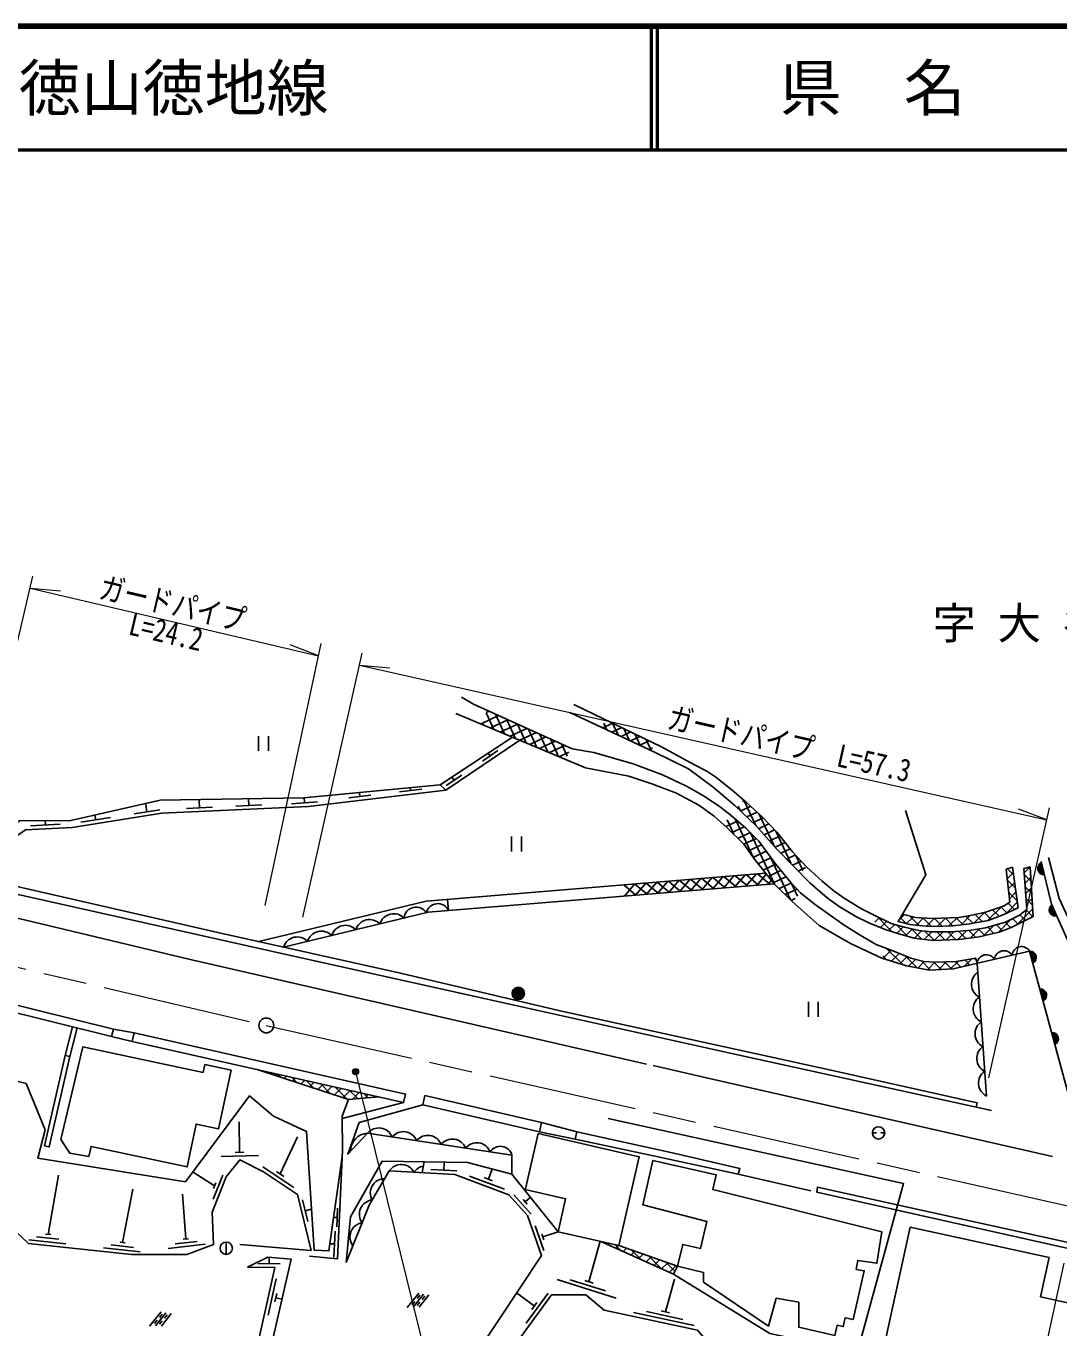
# Model space of a CAD drawing. Units: millimetres at full size, sheet at 1:1000; details may follow other scales. Extents: x 40000 to 680000, y 20000 to 380000.
# Drawn here: x 247326 to 330650, y 274970 to 380000 of the extents above; entities that cross this region are included whole.
import ezdxf
from ezdxf.enums import TextEntityAlignment as Align

# ---------------------------------------------------------------- set-up
doc = ezdxf.new("R2010")
doc.units = ezdxf.units.MM
doc.header["$LTSCALE"] = 1000
doc.linetypes.add('CHAIN', pattern=[18.5, 12, -1.5, 3.5, -1.5])
doc.linetypes.add('DASHED', pattern=[7.5, 6, -1.5])
for name, color, linetype, lineweight in [('M-BGD', 7, 'Continuous', 25), ('M-BMK', 2, 'CHAIN', 13), ('M-BMK-ROW', 30, 'Continuous', 25), ('M-BMK-SRVR', 3, 'Continuous', 25), ('M-STR-HTXT', 7, 'Continuous', 13), ('M-TTL', 2, 'Continuous', 140), ('M-TTL-LINE', 7, 'Continuous', 50)]:
    doc.layers.add(name, color=color, linetype=linetype, lineweight=lineweight)
doc.layers.add('M-BMK-HTXT', color=7, linetype='Continuous')
doc.layers.add('M-TTL-TXT', color=7, linetype='Continuous')
doc.styles.add('ＭＳ ゴシック', font='')
doc.styles.get('ＭＳ ゴシック').set_extended_font_data('MS Gothic')

msp = doc.modelspace()

# ---------------------------------------------------------------- hatches: boundary and pattern name
at = {"layer": 'M-BGD'}
for points in [[(329469, 311541, -0.82183), (329232, 312503)], [(330481, 308204, -0.82183), (330078, 309109)], [(328286, 305361, -0.82183), (328546, 304405)], [(286535, 301961, -1), (287535, 301961, -1)], [(329114, 302313, -0.82183), (329374, 301357)], [(330066, 298808, -0.82183), (330326, 297852)]]:
    msp.add_hatch(color=256, dxfattribs=at).paths.add_polyline_path(points)
at = {"layer": 'M-STR-HTXT'}
msp.add_hatch(color=256, dxfattribs=at).paths.add_polyline_path([(274125, 295758, -1), (273686, 295519, -0.41421), (273786, 295858, -0.41421)])

# ---------------------------------------------------------------- linework, layer by layer
at = {"layer": 'M-BGD'}
for p, q in [((284439, 324597), (285061, 323263)), ((284677, 324724), (284448, 324617)), ((285440, 324379), (284084, 323746)), ((284108, 323805), (284191, 323627)), ((286203, 324034), (284791, 323376)), ((285188, 324493), (285932, 322898)), ((286966, 323689), (285583, 323044)), ((286076, 324091), (286802, 322534)), ((286964, 323690), (287673, 322170)), ((294640, 323764), (293844, 323393)), ((293941, 323752), (294183, 323235)), ((294636, 323766), (295080, 322814)), ((266082, 322718), (266082, 321518)), ((266882, 322718), (266882, 321518)), ((287729, 323344), (286375, 322713)), ((288492, 323000), (287167, 322382)), ((287852, 323289), (288543, 321806)), ((289255, 322655), (287959, 322050)), ((288739, 322888), (289414, 321441)), ((289627, 322487), (290284, 321077)), ((295377, 323407), (294593, 323042)), ((296114, 323050), (295342, 322691)), ((295541, 323328), (295977, 322393)), ((296851, 322693), (296091, 322339)), ((296446, 322890), (296873, 321972)), ((297351, 322451), (297762, 321568)), ((284138, 320705), (285380, 321546)), ((290018, 322310), (288751, 321719)), ((290781, 321965), (289543, 321387)), ((291109, 321417), (290334, 321056)), ((290515, 322086), (290975, 321098)), ((297588, 322336), (296840, 321988)), ((297852, 321759), (297589, 321636)), ((284759, 321125), (284612, 321343)), ((281229, 318736), (282471, 319577)), ((281850, 319156), (281677, 319412)), ((277456, 318212), (279243, 318424)), ((278349, 318318), (278320, 318567)), ((280743, 318798), (281199, 318353)), ((257076, 316600), (256983, 317193)), ((261325, 316929), (261297, 317529)), ((265288, 317114), (265261, 317673)), ((268750, 317242), (270843, 317408)), ((269796, 317325), (269762, 317753)), ((273363, 317727), (275151, 317939)), ((274257, 317833), (274216, 318177)), ((305280, 317516), (305110, 317437)), ((305242, 317548), (306200, 315493)), ((252945, 315952), (252883, 316345)), ((256039, 316437), (258113, 316763)), ((260277, 316880), (262374, 316978)), ((264239, 317065), (266336, 317163)), ((304763, 317073), (304935, 316703)), ((305791, 317053), (304970, 316670)), ((306293, 316587), (305462, 316199)), ((306466, 316425), (307665, 313855)), ((247695, 315486), (250092, 315603)), ((248893, 315545), (248875, 315898)), ((251760, 315765), (254131, 316138)), ((304728, 315857), (303784, 315417)), ((303885, 315952), (304421, 314802)), ((305257, 315403), (304275, 314945)), ((304564, 315998), (306036, 312840)), ((306789, 316117), (305955, 315728)), ((307252, 315633), (306426, 315248)), ((307715, 315148), (306867, 314752)), ((286486, 314619), (286486, 313419)), ((287286, 314619), (287286, 313419)), ((305750, 314932), (304759, 314470)), ((306230, 314455), (305242, 313995)), ((305771, 314912), (307697, 310781)), ((308145, 314648), (307307, 314257)), ((308551, 314136), (307748, 313762)), ((307808, 315050), (309018, 312455)), ((306654, 313952), (305607, 313464)), ((307036, 313430), (305972, 312934)), ((308957, 313625), (308211, 313277)), ((309389, 313126), (308683, 312797)), ((309423, 313090), (309984, 311887)), ((307419, 312908), (306370, 312419)), ((307802, 312386), (306780, 311910)), ((307383, 312956), (308987, 309518)), ((309846, 312638), (309155, 312316)), ((310214, 312109), (309622, 311833)), ((326392, 311977), (326914, 312138)), ((326489, 312007), (327000, 311496)), ((327829, 312026), (328341, 312173)), ((328336, 312171), (327853, 311689)), ((328169, 312124), (328354, 311938)), ((329469, 311541), (329232, 312503)), ((298202, 310928), (297387, 309958)), ((298244, 310931), (299224, 310109)), ((299092, 311002), (298278, 310031)), ((299144, 311006), (300123, 310184)), ((299983, 311075), (299169, 310105)), ((300043, 311080), (301023, 310258)), ((300874, 311149), (300059, 310178)), ((300942, 311154), (301922, 310332)), ((301764, 311222), (300950, 310252)), ((302655, 311296), (301841, 310326)), ((301842, 311229), (302821, 310407)), ((303546, 311369), (302731, 310399)), ((302741, 311303), (303721, 310481)), ((304436, 311443), (303622, 310473)), ((303640, 311377), (304620, 310555)), ((305327, 311517), (304513, 310546)), ((304540, 311452), (305519, 310629)), ((306218, 311590), (305403, 310620)), ((305439, 311526), (306419, 310704)), ((307042, 311585), (306294, 310693)), ((306338, 311600), (307318, 310778)), ((307449, 311082), (307185, 310767)), ((308215, 311878), (307191, 311400)), ((308628, 311370), (307602, 310891)), ((326972, 311706), (326475, 311208)), ((326485, 311113), (327138, 310460)), ((327078, 310913), (326562, 310398)), ((327865, 311530), (328408, 310986)), ((328389, 311326), (327914, 310851)), ((295530, 310707), (295489, 310659)), ((295546, 310709), (296526, 309886)), ((295554, 309873), (295627, 309812)), ((296420, 310781), (295606, 309810)), ((296446, 310783), (297425, 309961)), ((297311, 310854), (296497, 309884)), ((297345, 310857), (298325, 310035)), ((309045, 310863), (308075, 310411)), ((309506, 310378), (308559, 309936)), ((309075, 310832), (309551, 309810)), ((326594, 310106), (327277, 309423)), ((327184, 310121), (326650, 309588)), ((327935, 310562), (328462, 310034)), ((328437, 310476), (327974, 310014)), ((281327, 309534), (281402, 308637)), ((309383, 309620), (309044, 309462)), ((326004, 308942), (324897, 307835)), ((325973, 308931), (326461, 308443)), ((327290, 309329), (326352, 308392)), ((326555, 309248), (327069, 308734)), ((328005, 309593), (328516, 309082)), ((328485, 309626), (328035, 309177)), ((330481, 308204), (330078, 309109)), ((316152, 308070), (315797, 307715)), ((315974, 308154), (317195, 306932)), ((316762, 307782), (316250, 307270)), ((318194, 308316), (317742, 307863)), ((317860, 308064), (318325, 307599)), ((318903, 308127), (318365, 307589)), ((318619, 308202), (319374, 307448)), ((319720, 308046), (319146, 307472)), ((319672, 308048), (320349, 307371)), ((320583, 308010), (319962, 307390)), ((320607, 308011), (321231, 307387)), ((321520, 308049), (320842, 307372)), ((321469, 308047), (322095, 307421)), ((322457, 308088), (321776, 307408)), ((322331, 308083), (322907, 307507)), ((323525, 308259), (322758, 307491)), ((323123, 308189), (323699, 307613)), ((324645, 308480), (323795, 307630)), ((323881, 308329), (324457, 307753)), ((324632, 308476), (325175, 307933)), ((325302, 308704), (325828, 308178)), ((326801, 307942), (325734, 306875)), ((326908, 307996), (327347, 307557)), ((328533, 308777), (327281, 307524)), ((327498, 308304), (327948, 307854)), ((328008, 308692), (328550, 308150)), ((315716, 307514), (315764, 307466)), ((317405, 307527), (316905, 307027)), ((317539, 307487), (318465, 306561)), ((318096, 307320), (317583, 306806)), ((318821, 307146), (318284, 306610)), ((318764, 307159), (319572, 306351)), ((319575, 307003), (318993, 306421)), ((320399, 306929), (319795, 306325)), ((319844, 306978), (320578, 306244)), ((321297, 306929), (320614, 306245)), ((320791, 306929), (321443, 306277)), ((322210, 306944), (321547, 306281)), ((321689, 306929), (322308, 306310)), ((323185, 307021), (322481, 306316)), ((322546, 306970), (323125, 306391)), ((323378, 307036), (323920, 306494)), ((324229, 307166), (323502, 306440)), ((324158, 307154), (324676, 306636)), ((325409, 307449), (324573, 306613)), ((324904, 307306), (325408, 306802)), ((325604, 307504), (326102, 307006)), ((326304, 307702), (326742, 307264)), ((316447, 304987), (316752, 304681)), ((317115, 305440), (316452, 304777)), ((316747, 305584), (318070, 304261)), ((317758, 305185), (317133, 304560)), ((318399, 304929), (317814, 304343)), ((318236, 304994), (319210, 304020)), ((319075, 304707), (318513, 304144)), ((323612, 304753), (322994, 304135)), ((323059, 304661), (323473, 304246)), ((323828, 304790), (323982, 304636)), ((331992, 291720), (328286, 305362)), ((328286, 305361), (328546, 304405)), ((319789, 304523), (319275, 304008)), ((319549, 304579), (320285, 303843)), ((320658, 304494), (320036, 303872)), ((320528, 304498), (321141, 303885)), ((321583, 304521), (320938, 303875)), ((321408, 304516), (321996, 303928)), ((322533, 304573), (321883, 303922)), ((322279, 304542), (322744, 304078)), ((324041, 304378), (324804, 293681)), ((329114, 302313), (329374, 301357)), ((310439, 301280), (310439, 300080)), ((311239, 301280), (311239, 300080)), ((330066, 298808), (330326, 297852)), ((266140, 295774), (266127, 295761)), ((266462, 295702), (266536, 295628)), ((266872, 295609), (266804, 295541)), ((267605, 295444), (267481, 295320)), ((267622, 295440), (267869, 295193)), ((268338, 295279), (268158, 295099)), ((268781, 295179), (269202, 294758)), ((269071, 295114), (268835, 294878)), ((269804, 294949), (269512, 294657)), ((269940, 294918), (270535, 294323)), ((270537, 294783), (270189, 294436)), ((271270, 294618), (270866, 294215)), ((271100, 294657), (271868, 293888)), ((272002, 294453), (271543, 293994)), ((272735, 294288), (272221, 293773)), ((272259, 294395), (273201, 293453)), ((273468, 294123), (272898, 293552)), ((273418, 294134), (274080, 293472)), ((272828, 291871), (277785, 293150)), ((274201, 293958), (273684, 293441)), ((274577, 293873), (274913, 293537)), ((274934, 293792), (274659, 293517)), ((275667, 293627), (275633, 293594)), ((275737, 293612), (275746, 293603)), ((324040, 293120), (323963, 292776)), ((264558, 289145), (264509, 291605)), ((267835, 287392), (269223, 290380)), ((315596, 290709), (315921, 290709)), ((316271, 290709), (316596, 290709)), ((263068, 288796), (266067, 288894)), ((264208, 289134), (264907, 289156)), ((266421, 287976), (268916, 286309)), ((279270, 287500), (279433, 288368)), ((281029, 287706), (281061, 288305)), ((284621, 286975), (284933, 287797)), ((249106, 282522), (249947, 287293)), ((262537, 286441), (260808, 287539)), ((262424, 285355), (263206, 287304)), ((267544, 287587), (268126, 287198)), ((279981, 287762), (282078, 287650)), ((283112, 287226), (285918, 286163)), ((284294, 287099), (284949, 286851)), ((255120, 281868), (255941, 286179)), ((260213, 282149), (259945, 285775)), ((262445, 286213), (262628, 286668)), ((286671, 285720), (288081, 284163)), ((269634, 285297), (270065, 283549)), ((272394, 283135), (272462, 284633)), ((287434, 285324), (287763, 284961)), ((287598, 285143), (288015, 285520)), ((269850, 284423), (270360, 284549)), ((272428, 283884), (272221, 283894)), ((248897, 282545), (249315, 282500)), ((272155, 280695), (272250, 282792)), ((288394, 283200), (289090, 281219)), ((288944, 282540), (289106, 282078)), ((289025, 282309), (290244, 282738)), ((247550, 282088), (250532, 281764)), ((248179, 282322), (249968, 282127)), ((254193, 281667), (255982, 281472)), ((254911, 281891), (255329, 281845)), ((258791, 281383), (261771, 281723)), ((259353, 281749), (261141, 281953)), ((260004, 282125), (260422, 282173)), ((263478, 281900), (263478, 280900)), ((272203, 281744), (271903, 281757)), ((292729, 278694), (293634, 281962)), ((293636, 281962), (293636, 281962)), ((293683, 281951), (293703, 281931)), ((294367, 281795), (294256, 281683)), ((294848, 281684), (295332, 281200)), ((295098, 281627), (294876, 281405)), ((295151, 281615), (299882, 279959)), ((253564, 281434), (256546, 281109)), ((266936, 280160), (266944, 280678)), ((295768, 281399), (295495, 281127)), ((296433, 281166), (296115, 280849)), ((296173, 281257), (296962, 280469)), ((297098, 280934), (296735, 280571)), ((297763, 280701), (297355, 280292)), ((297555, 280774), (298591, 279738)), ((298428, 280468), (297975, 280014)), ((266036, 280173), (267836, 280146)), ((299094, 280235), (298595, 279736)), ((298937, 280290), (299673, 279553)), ((299759, 280002), (299214, 279458)), ((299882, 279959), (299547, 279309)), ((267505, 278939), (266846, 276013)), ((290164, 278870), (294935, 277374)), ((291208, 278857), (294071, 277959)), ((292395, 278799), (293063, 278590)), ((298898, 276274), (299639, 278902)), ((267545, 277752), (267392, 277069)), ((267468, 277410), (267967, 277298)), ((278072, 276616), (279020, 277790)), ((278556, 276646), (279385, 277701)), ((278874, 277337), (279091, 277607)), ((279040, 276636), (279809, 277652)), ((279282, 277271), (279500, 277540)), ((288324, 276754), (286903, 277805)), ((287684, 275365), (289449, 277790)), ((257288, 275102), (258235, 276276)), ((278469, 276836), (278686, 277106)), ((278885, 276778), (279102, 277048)), ((288118, 276471), (288530, 277037)), ((297369, 276295), (300302, 275666)), ((298556, 276347), (299240, 276200)), ((257684, 275322), (257902, 275592)), ((257771, 275132), (258600, 276187)), ((258089, 275824), (258307, 276093)), ((258100, 275265), (258318, 275534)), ((258255, 275122), (259025, 276138)), ((258497, 275757), (258715, 276027)), ((296328, 276211), (301217, 275163))]:
    msp.add_line(p, q, dxfattribs=at)
at = {"layer": 'M-BGD', "linetype": 'DASHED'}
for p, q in [((250489, 296956), (251066, 299265)), ((250864, 296871), (251439, 299171)), ((255893, 298084), (254224, 298475)), ((256049, 298776), (254371, 299063)), ((288908, 291535), (291748, 290798)), ((288736, 290792), (291620, 290214)), ((304781, 287365), (311116, 285936))]:
    msp.add_line(p, q, dxfattribs=at)
at = {"layer": 'M-BGD'}
for points in [[(282467, 325860), (283420, 325292), (291387, 321691), (293116, 321391), (296314, 320484), (298677, 319580), (300610, 318667), (302020, 317862), (303350, 316975), (304206, 316305), (305404, 315277), (306435, 314251), (307791, 312400), (309009, 310901), (309789, 310079), (310903, 309183), (313324, 307462), (314605, 306666), (315906, 305914), (317393, 305331), (318708, 304805), (319754, 304524), (320683, 304493), (322370, 304545), (323942, 304809), (324041, 304378)], [(328286, 305362), (322126, 303934), (320220, 303839), (318341, 304175), (316367, 304804), (313843, 305991), (311307, 307451), (309123, 309385), (307670, 310807), (306077, 312781), (305237, 314001), (303920, 315294), (302848, 316268), (301609, 317143), (299804, 318106), (297799, 318878), (295946, 319479), (292451, 320170), (281989, 324548)], [(291205, 324632), (297975, 321455), (300753, 320073), (302755, 318588), (304507, 317113), (306252, 315444), (307863, 313632), (309212, 312258), (310549, 310875), (311943, 309674), (312926, 308970), (314252, 308164), (315316, 307646), (316643, 307112), (317740, 306755), (318982, 306422), (320491, 306241), (322570, 306320), (324215, 306532), (325837, 306899), (326805, 307289), (328568, 308159), (328341, 312173)], [(291520, 325275), (298634, 321830), (301198, 320428), (302255, 319883), (302960, 319398), (304288, 318358), (305431, 317388), (306714, 316195), (307907, 314947), (309151, 313380), (310281, 312174), (311551, 311026), (312508, 310200), (313405, 309585), (314719, 308781), (315734, 308268), (317120, 307612), (318184, 307293), (319352, 307024), (320365, 306929), (322020, 306929), (323583, 307052), (324717, 307253), (326351, 307716), (327456, 308273), (328067, 308736), (327829, 312026)], [(241158, 311915), (246799, 315895), (250949, 315902), (258156, 317554), (269707, 317747), (280743, 318798), (286571, 322631)], [(242199, 311658), (247275, 315166), (251035, 315348), (258289, 316487), (270109, 317039), (281199, 318353), (287156, 322386)], [(203941, 321002), (217739, 317486), (235312, 313356), (245430, 310861), (262811, 306870), (277539, 303593), (290426, 300555), (312139, 295784), (324040, 293120)], [(297384, 296258), (260449, 304724), (232223, 311472), (215957, 315303), (199143, 319435)], [(326914, 312138), (327351, 308868), (326192, 308315), (324930, 307841), (323421, 307561), (322080, 307420), (320550, 307361), (319910, 307392), (318623, 307526), (317679, 307757), (319909, 311520), (318275, 316720)], [(318035, 308358), (319081, 308079), (320482, 308006), (322564, 308093), (323486, 308251), (324631, 308476), (326171, 308998), (326678, 309328), (326392, 311977)], [(329208, 312597), (330055, 309161), (332597, 303454), (335714, 291631)], [(336730, 291563), (333391, 303794), (330680, 309608), (329816, 312933)], [(241376, 311134), (267223, 305342), (283806, 301646), (304115, 297131), (325198, 292505)], [(266097, 306139), (279610, 309392), (306987, 311654)], [(268095, 305694), (279753, 308501), (307670, 310807)], [(219559, 306732), (230584, 304694), (236688, 303376), (244928, 301424), (254371, 299063), (254224, 298475), (244784, 300835), (236554, 302785), (230465, 304100), (219449, 306136)], [(244956, 300792), (242531, 295912), (247327, 294701), (248878, 290957), (248281, 288676), (260177, 286763), (265352, 293688), (267278, 292061), (269956, 290829), (270573, 281245), (271754, 281180), (272824, 288771)], [(265970, 295813), (273326, 293412), (275768, 293604)], [(330130, 288812), (302217, 295149), (297921, 296149)], [(230328, 279597), (229841, 293280), (237669, 292204), (240135, 288709), (247534, 281788), (255842, 280884), (260291, 280884), (262438, 281700), (262332, 284320), (263477, 287174), (264577, 288545), (266477, 287578), (269213, 285749), (270327, 281232), (264573, 281691)], [(270193, 280750), (272448, 280542), (272848, 289300), (272827, 292054), (273326, 293412)], [(279327, 292972), (274209, 291542), (273273, 288979), (274879, 290680), (286527, 288916), (286527, 287378), (290244, 282738)], [(287610, 286194), (288631, 290654), (296792, 288787), (295151, 281615), (290244, 282738), (290852, 285394), (287597, 286139)], [(291753, 290796), (299570, 289080), (304919, 287838), (304781, 287365), (298197, 288804), (291620, 290214), (291748, 290798)], [(273159, 280240), (273488, 283948), (276047, 288413), (282940, 288321), (286527, 287378)], [(273159, 280240), (275002, 284887), (276624, 287641), (281916, 287359), (286280, 285705), (287776, 284053), (288911, 280824), (283651, 272915), (280547, 269683), (277035, 266787)], [(331769, 281777), (318333, 284743), (311170, 286340), (311116, 285936), (319408, 284075), (331759, 281290)], [(293634, 281962), (299547, 279309), (307333, 274513), (311835, 273545), (314312, 273703)], [(266676, 271625), (268702, 280527), (266829, 280688), (265191, 279886)], [(265191, 279886), (267403, 279853), (265691, 272245)], [(278312, 265344), (284598, 270618), (289711, 277639), (292485, 277639), (293975, 276410), (301490, 274797), (303230, 272742), (304132, 270904), (306990, 269722), (308575, 268254), (317544, 265457), (320808, 264185)]]:
    msp.add_lwpolyline(points, dxfattribs=at)
for points in [[(256049, 298776), (277941, 293842), (277785, 293150), (255893, 298084)], [(250130, 290172), (251906, 297645), (261602, 295583), (261738, 296222), (263871, 295769), (262864, 291034), (261048, 291421), (260313, 287963), (252570, 289610), (252399, 288808), (250854, 289068)], [(250489, 296956), (248827, 289659), (249202, 289573), (250864, 296871)], [(279499, 293715), (288908, 291535), (288736, 290792), (279327, 292972)], [(297079, 284892), (297900, 288492), (302999, 287330), (302725, 286128), (316356, 282730), (315960, 280185), (314417, 280426), (314302, 279692), (314939, 279592), (314038, 275653), (313414, 275796), (313250, 275080), (312771, 275190), (312583, 274364), (309657, 275033), (309657, 277041), (307839, 277364), (307207, 275121), (301972, 278669), (301972, 279454), (299882, 279959), (300305, 281711), (301722, 281369), (302252, 283565)], [(316287, 272289), (318644, 283096), (329858, 280650), (329166, 277474), (335745, 276040), (334035, 268202), (335545, 267873), (337102, 275013), (341557, 274041), (339709, 265568), (333264, 266974), (333007, 265793), (331192, 266188), (331192, 266756), (327483, 267569), (327483, 268579), (324482, 269221), (324482, 269729), (320865, 270479), (320865, 271076)]]:
    msp.add_lwpolyline(points, close=True, dxfattribs=at)
for centre in [(287035, 301961), (316096, 290709), (263478, 281400)]:
    msp.add_circle(centre, 500, dxfattribs=at)
for centre, radius, start, end in [((329445, 312046), 505, 115.01352, 272.67171), ((278792, 307943), 979, 32.46181, 174.61215), ((280538, 308259), 943, 23.61654, 167.18457), ((330369, 308697), 505, 125.17701, 282.8352), ((275038, 306760), 1160, 44.02217, 163.05179), ((276983, 307228), 1160, 44.02217, 163.05179), ((271150, 305824), 1160, 44.02217, 163.05179), ((273094, 306292), 1160, 44.02217, 163.05179), ((269205, 305356), 1160, 44.02217, 163.05179), ((327630, 304975), 761, 30.54879, 175.5425), ((324801, 304319), 761, 30.54879, 175.5425), ((326215, 304647), 761, 30.54879, 175.5425), ((328321, 304857), 505, 296.37079, 94.02898), ((324751, 302700), 1160, 124.56081, 243.59043), ((324893, 300705), 1160, 124.56081, 243.59043), ((329149, 301809), 505, 296.37079, 94.02898), ((325036, 298710), 1160, 124.56081, 243.59043), ((330102, 298304), 505, 296.37079, 94.02898), ((325178, 296715), 1160, 124.56081, 243.59043), ((325320, 294720), 1160, 124.56081, 243.59043), ((275779, 289948), 1160, 21.87579, 140.90541), ((274944, 289243), 1438, 92.58536, 180.69724), ((277757, 289649), 1160, 21.87579, 140.90541), ((279734, 289349), 1160, 21.87579, 140.90541), ((281712, 289050), 1160, 21.87579, 140.90541), ((283689, 288751), 1160, 21.87579, 140.90541), ((285585, 288647), 979, 15.98513, 146.79606), ((277591, 287000), 1160, 27.42974, 146.45936), ((279588, 286893), 1160, 100.81405, 146.45936), ((276257, 285858), 1160, 89.99096, 209.02058), ((275384, 284136), 1168, 96.97567, 215.59069), ((274613, 282310), 1160, 98.84982, 217.87945)]:
    msp.add_arc(centre, radius, start, end, dxfattribs=at)
at = {"layer": 'M-BMK'}
msp.add_lwpolyline([(72460, 287591), (134790, 308746), (152027, 312705), (163998, 314349), (168215, 314623), (174694, 314936), (185356, 314936), (196169, 314251), (203203, 313514), (209911, 312429), (217610, 310870), (266708, 299375), (363972, 277476)], dxfattribs=at)
at = {"layer": 'M-BMK-ROW'}
msp.add_lwpolyline([(294291, 291873), (318118, 286612), (313925, 271290), (321825, 263135), (322919, 257468)], dxfattribs=at)
at = {"layer": 'M-BMK-SRVR'}
msp.add_circle((266708, 299375), 600, dxfattribs=at)
at = {"layer": 'M-STR-HTXT'}
for p, q in [((242934, 314487), (247882, 335621)), ((247654, 334647), (270915, 329201)), ((247654, 334647), (250099, 334426)), ((266625, 309058), (271124, 330180)), ((270915, 329201), (268626, 330088)), ((269652, 308115), (274446, 329409)), ((274226, 328433), (329672, 315950)), ((274226, 328433), (276673, 328233)), ((324992, 295160), (329892, 316925)), ((329672, 315950), (327376, 316817)), ((273906, 295638), (281708, 264034)), ((320359, 231509), (331082, 280194))]:
    msp.add_line(p, q, dxfattribs=at)
msp.add_circle((273906, 295638), 250, dxfattribs=at)
at = {"layer": 'M-TTL'}
msp.add_line((680000, 380000), (40000, 380000), dxfattribs=at)
at = {"layer": 'M-TTL-LINE'}
for p, q in [((297750, 380000), (297750, 370000)), ((298250, 380000), (298250, 370000)), ((40000, 370000), (680000, 370000))]:
    msp.add_line(p, q, dxfattribs=at)

# ---------------------------------------------------------------- texts
at = {"layer": 'M-BMK-HTXT', "style": 'ＭＳ ゴシック'}
msp.add_text('字 大 谷 尻', height=2566, dxfattribs=at).set_placement((330074, 331822), align=Align.MIDDLE_CENTER)
at = {"layer": 'M-STR-HTXT', "style": 'ＭＳ ゴシック', "width": 0.8}
for s, rotation, p in [('ガードパイプ', 346.823, (258828, 331978)), ('ガードパイプ\u3000L=57.3', 347.311, (308589, 320644))]:
    msp.add_text(s, height=1833, rotation=rotation, dxfattribs=at).set_placement(p, align=Align.BOTTOM_CENTER)
msp.add_text('L=24.2', height=1833, rotation=346.823, dxfattribs=at).set_placement((258839, 332029), align=Align.TOP_CENTER)
at = {"layer": 'M-TTL-TXT', "style": 'ＭＳ ゴシック'}
msp.add_text('主要地方道\u3000徳山徳地線', height=3666, dxfattribs=at).set_placement((216734, 375000), align=Align.MIDDLE_LEFT)
msp.add_text('県\u3000名', height=3666, dxfattribs=at).set_placement((315625, 375000), align=Align.MIDDLE_CENTER)

doc.saveas('drawing.dxf')
